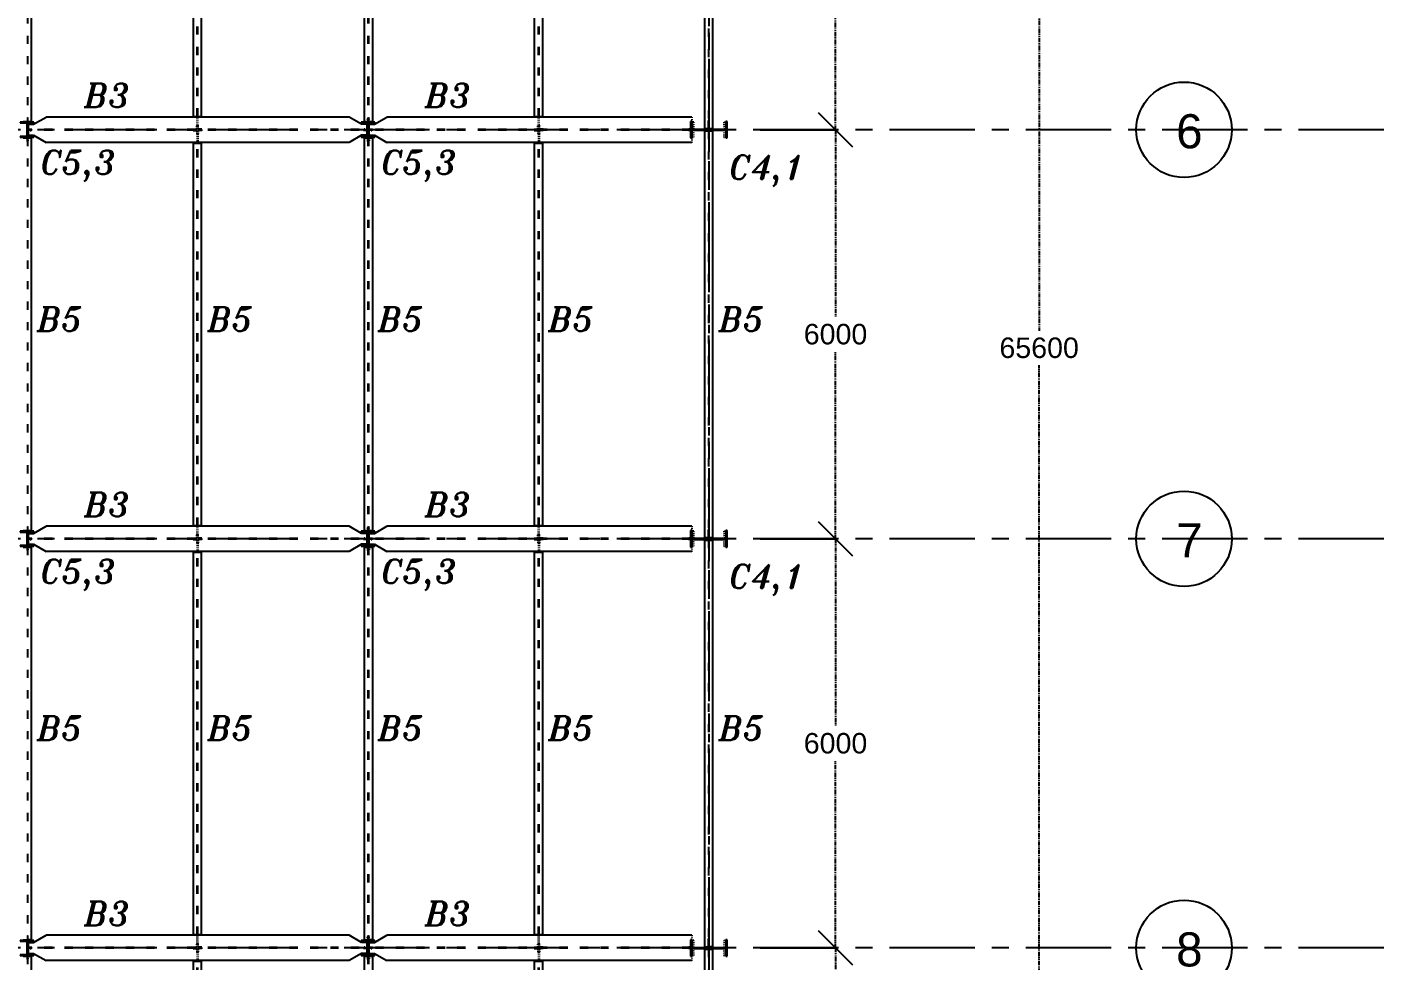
# Model space of a CAD drawing. Header units: inches. Extents: x -15 to 1885144, y -42615 to 866270.
# Drawn here: x 1715034 to 1734937, y 815107 to 828802 of the extents above; entities that cross this region are included whole.
import ezdxf

# ---------------------------------------------------------------- set-up
doc = ezdxf.new("R2010")
doc.units = ezdxf.units.IN
doc.header["$LTSCALE"] = 100
doc.header["$MEASUREMENT"] = 0
for name, pattern in [('CENTER', [2, 1.25, -0.25, 0.25, -0.25]), ('dash line', [30, 12, -18]), ('PHANTOM2', [1.25, 0.625, -0.125, 0.125, -0.125, 0.125, -0.125])]:
    doc.linetypes.add(name, pattern=pattern)
for name, color, linetype in [('axis', 8, 'PHANTOM2'), ('columns', 2, 'Continuous'), ('dimensions', 10, 'PHANTOM2'), ('layout', 7, 'Continuous'), ('text', 3, 'Continuous')]:
    doc.layers.add(name, color=color, linetype=linetype)
doc.styles.get("Standard").update_dxf_attribs({"font": 'arial.ttf'})
doc.styles.add('TEXT-3', font='ITALICT.shx', dxfattribs={"height": 350})
doc.dimstyles.new('Dim_1', dxfattribs={"dimtxt": 300, "dimasz": 500, "dimexe": 0.0625, "dimexo": 0.0625, "dimgap": 100, "dimtad": 0, "dimtih": 1, "dimtoh": 1, "dimdec": 0, "dimzin": 0, "dimdsep": 46, "dimtxsty": 'Standard', "dimblk": 'OBLIQUE', "dimcen": 0.09, "dimclrd": 256, "dimclre": 256, "dimclrt": 256, "dimadec": 0, "dimazin": 0, "dimtm": 1e-09, "dimtfac": 1, "dimtdec": 0, "dimtofl": 0, "dimtmove": 0, "dimatfit": 3, "dimfxl": 1, "dimtfillclr": 256, "dimtolj": 1, "dimtzin": 0, "dimlwe": -1, "dimarcsym": 0})

# ---------------------------------------------------------------- blocks, each defined once
blk = doc.blocks.new('_Oblique')
at = {"color": 0, "linetype": 'ByBlock', "lineweight": -2}
blk.add_line((-0.5, -0.5), (0.5, 0.5), dxfattribs=at)
blk = doc.blocks.new('*D960')
at = {"layer": 'Defpoints', "color": 0, "transparency": 16777216}
for p in [(1725789, 815297), (1726893, 815297), (1725789, 809297)]:
    blk.add_point(p, dxfattribs=at)
at = {"layer": 'dimensions', "linetype": 'dash line', "transparency": 16777216}
for p, q in [((1725789, 815297), (1726893, 815297)), ((1725789, 809297), (1726893, 809297))]:
    blk.add_line(p, q, dxfattribs=at)
at = {"layer": 'dimensions', "lineweight": -2, "transparency": 16777216}
for p, q in [((1726893, 815297), (1726893, 812550)), ((1726893, 809297), (1726893, 812044))]:
    blk.add_line(p, q, dxfattribs=at)
at = {"layer": 'dimensions', "lineweight": -2, "transparency": 16777216, "xscale": 500, "yscale": 500, "zscale": 500}
for p, rotation in [((1726893, 815297), 90), ((1726893, 809297), 270)]:
    blk.add_blockref('_Oblique', p, dxfattribs=dict(at, rotation=rotation))
at = {"layer": 'dimensions', "transparency": 16777216, "insert": (1726893, 812297), "char_height": 300, "attachment_point": 5}
blk.add_mtext('\\A1;6000', dxfattribs=at)
blk = doc.blocks.new('*D961')
at = {"layer": 'Defpoints', "color": 0, "transparency": 16777216}
for p in [(1725789, 821297), (1726893, 821297), (1725789, 815297)]:
    blk.add_point(p, dxfattribs=at)
at = {"layer": 'dimensions', "linetype": 'dash line', "transparency": 16777216}
for p, q in [((1725789, 821297), (1726893, 821297)), ((1725789, 815297), (1726893, 815297))]:
    blk.add_line(p, q, dxfattribs=at)
at = {"layer": 'dimensions', "lineweight": -2, "transparency": 16777216}
for p, q in [((1726893, 821297), (1726893, 818550)), ((1726893, 815297), (1726893, 818044))]:
    blk.add_line(p, q, dxfattribs=at)
at = {"layer": 'dimensions', "lineweight": -2, "transparency": 16777216, "xscale": 500, "yscale": 500, "zscale": 500}
for p, rotation in [((1726893, 821297), 90), ((1726893, 815297), 270)]:
    blk.add_blockref('_Oblique', p, dxfattribs=dict(at, rotation=rotation))
at = {"layer": 'dimensions', "transparency": 16777216, "insert": (1726893, 818297), "char_height": 300, "attachment_point": 5}
blk.add_mtext('\\A1;6000', dxfattribs=at)
blk = doc.blocks.new('*D962')
at = {"layer": 'Defpoints', "color": 0, "transparency": 16777216}
for p in [(1725789, 827297), (1726893, 827297), (1725789, 821297)]:
    blk.add_point(p, dxfattribs=at)
at = {"layer": 'dimensions', "linetype": 'dash line', "transparency": 16777216}
for p, q in [((1725789, 827297), (1726893, 827297)), ((1725789, 821297), (1726893, 821297))]:
    blk.add_line(p, q, dxfattribs=at)
at = {"layer": 'dimensions', "lineweight": -2, "transparency": 16777216}
for p, q in [((1726893, 827297), (1726893, 824550)), ((1726893, 821297), (1726893, 824044))]:
    blk.add_line(p, q, dxfattribs=at)
at = {"layer": 'dimensions', "lineweight": -2, "transparency": 16777216, "xscale": 500, "yscale": 500, "zscale": 500}
for p, rotation in [((1726893, 827297), 90), ((1726893, 821297), 270)]:
    blk.add_blockref('_Oblique', p, dxfattribs=dict(at, rotation=rotation))
at = {"layer": 'dimensions', "transparency": 16777216, "insert": (1726893, 824297), "char_height": 300, "attachment_point": 5}
blk.add_mtext('\\A1;6000', dxfattribs=at)
blk = doc.blocks.new('*D963')
at = {"layer": 'Defpoints', "color": 0, "transparency": 16777216}
for p in [(1725789, 833297), (1726893, 833297), (1725789, 827297)]:
    blk.add_point(p, dxfattribs=at)
at = {"layer": 'dimensions', "linetype": 'dash line', "transparency": 16777216}
for p, q in [((1725789, 833297), (1726893, 833297)), ((1725789, 827297), (1726893, 827297))]:
    blk.add_line(p, q, dxfattribs=at)
at = {"layer": 'dimensions', "lineweight": -2, "transparency": 16777216}
for p, q in [((1726893, 833297), (1726893, 830550)), ((1726893, 827297), (1726893, 830044))]:
    blk.add_line(p, q, dxfattribs=at)
at = {"layer": 'dimensions', "lineweight": -2, "transparency": 16777216, "xscale": 500, "yscale": 500, "zscale": 500}
for p, rotation in [((1726893, 833297), 90), ((1726893, 827297), 270)]:
    blk.add_blockref('_Oblique', p, dxfattribs=dict(at, rotation=rotation))
at = {"layer": 'dimensions', "transparency": 16777216, "insert": (1726893, 830297), "char_height": 300, "attachment_point": 5}
blk.add_mtext('\\A1;6000', dxfattribs=at)
blk = doc.blocks.new('*D968')
at = {"layer": 'Defpoints', "color": 0, "transparency": 16777216}
for p in [(1726285, 856897), (1726285, 791297), (1729880, 791297)]:
    blk.add_point(p, dxfattribs=at)
at = {"layer": 'dimensions', "linetype": 'dash line', "transparency": 16777216}
for p, q in [((1726285, 856897), (1729880, 856897)), ((1726285, 791297), (1729880, 791297))]:
    blk.add_line(p, q, dxfattribs=at)
at = {"layer": 'dimensions', "lineweight": -2, "transparency": 16777216}
for p, q in [((1729880, 856897), (1729880, 824350)), ((1729880, 791297), (1729880, 823844))]:
    blk.add_line(p, q, dxfattribs=at)
at = {"layer": 'dimensions', "lineweight": -2, "transparency": 16777216, "xscale": 500, "yscale": 500, "zscale": 500}
for p, rotation in [((1729880, 856897), 90), ((1729880, 791297), 270)]:
    blk.add_blockref('_Oblique', p, dxfattribs=dict(at, rotation=rotation))
at = {"layer": 'dimensions', "transparency": 16777216, "insert": (1729880, 824097), "char_height": 300, "attachment_point": 5}
blk.add_mtext('\\A1;65600', dxfattribs=at)
blk = doc.blocks.new('*U974')
at = {"layer": 'columns', "ltscale": 0.01}
for p, q in [((-7400, 110), (-7600, 110)), ((-7600, 110), (-7600, 100)), ((-7600, 100), (-7400, 100)), ((-7505, 100), (-7505, -100)), ((-7505, 5), (-7495, 5)), ((-7495, 100), (-7495, -100)), ((-7400, 100), (-7400, 110)), ((-2400, 110), (-2600, 110)), ((-2600, 110), (-2600, 100)), ((-2600, 100), (-2400, 100)), ((-2505, 100), (-2505, -100)), ((-2505, 5), (-2495, 5)), ((-2495, 100), (-2495, -100)), ((-2400, 100), (-2400, 110)), ((2600, 110), (2400, 110)), ((2400, 110), (2400, 100)), ((2400, 100), (2600, 100)), ((2495, 100), (2495, -100)), ((2495, 5), (2505, 5)), ((2505, 100), (2505, -100)), ((2600, 100), (2600, 110)), ((7600, 110), (7400, 110)), ((7400, 110), (7400, 100)), ((7400, 100), (7600, 100)), ((7495, 100), (7495, -100)), ((7495, 5), (7505, 5)), ((7505, 100), (7505, -100)), ((7600, 100), (7600, 110)), ((-7400, -100), (-7600, -100)), ((-7600, -100), (-7600, -110)), ((-7600, -110), (-7400, -110)), ((-7400, -110), (-7400, -100)), ((-2400, -100), (-2600, -100)), ((-2600, -100), (-2600, -110)), ((-2600, -110), (-2400, -110)), ((-2400, -110), (-2400, -100)), ((2600, -100), (2400, -100)), ((2400, -100), (2400, -110)), ((2400, -110), (2600, -110)), ((2600, -110), (2600, -100)), ((7600, -100), (7400, -100)), ((7400, -100), (7400, -110)), ((7400, -110), (7600, -110)), ((7600, -110), (7600, -100))]:
    blk.add_line(p, q, dxfattribs=at)
blk = doc.blocks.new('*U975')
at = {"layer": 'columns', "color": 0, "linetype": 'ByBlock', "lineweight": -2, "transparency": 16777216}
for p in [(0, -24000), (0, -30000), (0, -36000)]:
    blk.add_blockref('*U974', p, dxfattribs=at)
blk = doc.blocks.new('*U976')
at = {"layer": 'layout', "linetype": 'dash line', "ltscale": 0.01}
for p, q in [((4995, 2995), (4935, 2995)), ((4935, 2989), (4935, 2995)), ((4954, 2995), (4954, 2989)), ((4970, 2995), (4970, 2989)), ((4989, 2989), (4989, 2985)), ((4995, 2935), (4995, 2995)), ((5005, 2935), (5005, 2995)), ((5005, 2995), (5065, 2995)), ((5011, 2989), (5011, 2985)), ((5030, 2995), (5030, 2989)), ((5046, 2995), (5046, 2989)), ((5065, 2995), (5065, 2989)), ((10000, 2995), (9940, 2995)), ((9940, 2989), (9940, 2995)), ((9959, 2995), (9959, 2989)), ((9975, 2995), (9975, 2989)), ((9994, 2989), (9994, 2985)), ((10000, 2935), (10000, 2995)), ((10010, 2935), (10010, 2995)), ((10010, 2995), (10070, 2995)), ((10016, 2989), (10016, 2985)), ((10035, 2995), (10035, 2989)), ((10051, 2995), (10051, 2989)), ((10070, 2995), (10070, 2989)), ((2511, 2830), (2505, 2830)), ((2511, 2880), (2511, 2830)), ((4989, 2985), (4989, 2935)), ((4989, 2935), (4995, 2935)), ((4995, 2935), (4995, 2815)), ((5011, 2935), (5005, 2935)), ((5005, 2935), (5005, 2815)), ((5011, 2985), (5011, 2935)), ((7494, 2880), (7494, 2830)), ((7494, 2830), (7500, 2830)), ((7516, 2830), (7510, 2830)), ((7516, 2880), (7516, 2830)), ((9994, 2985), (9994, 2935)), ((9994, 2935), (10000, 2935)), ((10000, 2935), (10000, 2815)), ((10016, 2935), (10010, 2935)), ((10010, 2935), (10010, 2815)), ((10016, 2985), (10016, 2935)), ((2511, -2830), (2505, -2830)), ((2511, -2880), (2511, -2830)), ((4989, -2985), (4989, -2935)), ((4989, -2935), (4995, -2935)), ((4989, -2989), (4989, -2985)), ((4995, -2935), (4995, -2815)), ((4995, -2935), (4995, -2995)), ((5005, -2935), (5005, -2815)), ((5005, -2935), (5005, -2995)), ((5011, -2935), (5005, -2935)), ((5011, -2985), (5011, -2935)), ((5011, -2989), (5011, -2985)), ((7494, -2880), (7494, -2830)), ((7494, -2830), (7500, -2830)), ((7516, -2830), (7510, -2830)), ((7516, -2880), (7516, -2830)), ((9994, -2985), (9994, -2935)), ((9994, -2935), (10000, -2935)), ((9994, -2989), (9994, -2985)), ((10000, -2935), (10000, -2815)), ((10000, -2935), (10000, -2995)), ((10010, -2935), (10010, -2815)), ((10010, -2935), (10010, -2995)), ((10016, -2935), (10010, -2935)), ((10016, -2985), (10016, -2935)), ((10016, -2989), (10016, -2985)), ((4935, -2989), (4935, -2995)), ((4995, -2995), (4935, -2995)), ((4954, -2995), (4954, -2989)), ((4970, -2995), (4970, -2989)), ((5005, -2995), (5065, -2995)), ((5030, -2995), (5030, -2989)), ((5046, -2995), (5046, -2989)), ((5065, -2995), (5065, -2989)), ((9940, -2989), (9940, -2995)), ((10000, -2995), (9940, -2995)), ((9959, -2995), (9959, -2989)), ((9975, -2995), (9975, -2989)), ((10010, -2995), (10070, -2995)), ((10035, -2995), (10035, -2989)), ((10051, -2995), (10051, -2989)), ((10070, -2995), (10070, -2989))]:
    blk.add_line(p, q, dxfattribs=at)
at = {"layer": 'layout', "ltscale": 0.01}
for p, q in [((4935, 2989), (4989, 2989)), ((5065, 2989), (5011, 2989)), ((9940, 2989), (9994, 2989)), ((10070, 2989), (10016, 2989)), ((12435, 2987), (12435, 2993)), ((12495, 2993), (12495, 2983)), ((12505, 2993), (12505, 2983)), ((2440, 2880), (2560, 2880)), ((2560, 2880), (2560, -2880)), ((4940, 2805), (5060, 2805)), ((4940, -2805), (4940, 2805)), ((5060, -2805), (5060, 2805)), ((7440, 2884), (7440, 2890)), ((7445, 2880), (7565, 2880)), ((7445, 2880), (7445, -2880)), ((7500, 2890), (7500, 2880)), ((7565, 2880), (7565, -2880)), ((9945, 2805), (10065, 2805)), ((9945, -2805), (9945, 2805)), ((10065, -2805), (10065, 2805)), ((12440, 2983), (12560, 2983)), ((12440, -2982), (12440, 2983)), ((12560, -2982), (12560, 2983)), ((2440, -2880), (2560, -2880)), ((4940, -2805), (5060, -2805)), ((7440, -2884), (7440, -2890)), ((7445, -2880), (7565, -2880)), ((7500, -2890), (7500, -2880)), ((9945, -2805), (10065, -2805)), ((12440, -2982), (12560, -2982)), ((12495, -2992), (12495, -2982)), ((12505, -2992), (12505, -2982)), ((4935, -2989), (4989, -2989)), ((5065, -2989), (5011, -2989)), ((9940, -2989), (9994, -2989)), ((10070, -2989), (10016, -2989)), ((12435, -2986), (12435, -2992))]:
    blk.add_line(p, q, dxfattribs=at)
at = {"layer": 'layout'}
for p, q in [((12495, 2993), (12435, 2993)), ((12435, 2987), (12489, 2987)), ((12489, 2987), (12489, 2983)), ((12505, 2993), (12565, 2993)), ((12565, 2987), (12511, 2987)), ((12511, 2987), (12511, 2983)), ((12565, 2993), (12565, 2987)), ((2505, 2830), (2505, 2890)), ((2505, 2890), (2565, 2890)), ((2565, 2884), (2511, 2884)), ((2511, 2884), (2511, 2880)), ((2565, 2890), (2565, 2884)), ((7500, 2890), (7440, 2890)), ((7440, 2884), (7494, 2884)), ((7494, 2884), (7494, 2880)), ((7500, 2830), (7500, 2880)), ((7510, 2830), (7510, 2890)), ((7510, 2890), (7570, 2890)), ((7570, 2884), (7516, 2884)), ((7516, 2884), (7516, 2880)), ((7570, 2890), (7570, 2884)), ((2505, -2830), (2505, -2890)), ((2505, -2890), (2565, -2890)), ((2511, -2884), (2511, -2880)), ((2565, -2884), (2511, -2884)), ((2565, -2890), (2565, -2884)), ((7440, -2884), (7494, -2884)), ((7500, -2890), (7440, -2890)), ((7494, -2884), (7494, -2880)), ((7500, -2830), (7500, -2880)), ((7510, -2830), (7510, -2890)), ((7510, -2890), (7570, -2890)), ((7516, -2884), (7516, -2880)), ((7570, -2884), (7516, -2884)), ((7570, -2890), (7570, -2884)), ((12489, -2986), (12489, -2982)), ((12511, -2986), (12511, -2982)), ((12435, -2986), (12489, -2986)), ((12495, -2992), (12435, -2992)), ((12505, -2992), (12565, -2992)), ((12565, -2986), (12511, -2986)), ((12565, -2992), (12565, -2986))]:
    blk.add_line(p, q, dxfattribs=at)
at = {"layer": 'layout', "linetype": 'dash line'}
for p, q in [((12454, 2993), (12454, 2987)), ((12470, 2993), (12470, 2987)), ((12530, 2993), (12530, 2987)), ((12546, 2993), (12546, 2987)), ((2530, 2890), (2530, 2884)), ((2546, 2890), (2546, 2884)), ((7459, 2890), (7459, 2884)), ((7475, 2890), (7475, 2884)), ((7535, 2890), (7535, 2884)), ((7551, 2890), (7551, 2884)), ((2530, -2890), (2530, -2884)), ((2546, -2890), (2546, -2884)), ((7459, -2890), (7459, -2884)), ((7475, -2890), (7475, -2884)), ((7535, -2890), (7535, -2884)), ((7551, -2890), (7551, -2884)), ((12454, -2992), (12454, -2986)), ((12470, -2992), (12470, -2986)), ((12530, -2992), (12530, -2986)), ((12546, -2992), (12546, -2986))]:
    blk.add_line(p, q, dxfattribs=at)
at = {"layer": 'layout', "linetype": 'dash line', "ltscale": 0.1}
for p, q in [((2505, 2880), (2505, -2830)), ((4995, -2805), (4995, 2805)), ((5005, -2805), (5005, 2805)), ((7500, 2880), (7500, -2830)), ((7510, 2880), (7510, -2830)), ((10000, -2805), (10000, 2805)), ((10010, -2805), (10010, 2805)), ((12495, 2983), (12495, -2982)), ((12505, -2982), (12505, 2983))]:
    blk.add_line(p, q, dxfattribs=at)
blk = doc.blocks.new('*U977')
at = {"layer": 'layout', "color": 0, "linetype": 'ByBlock', "lineweight": -2, "transparency": 16777216}
for p in [(0, -18000), (0, -24000), (0, -30000), (0, -36000)]:
    blk.add_blockref('*U976', p, dxfattribs=at)
blk = doc.blocks.new('*U982')
at = {"layer": 'columns', "ltscale": 0.01}
for p, q in [((12160, 120), (12160, -120)), ((12180, 120), (12160, 120)), ((12180, -120), (12180, 120)), ((12180, 7.5), (12680, 7.5)), ((12210, 7.5), (12650, 7.5)), ((12430, -7.5), (12430, 7.5)), ((12430, -7.5), (12430, 7.5)), ((12680, 120), (12680, -120)), ((12700, 120), (12680, 120)), ((12700, -120), (12700, 120)), ((12160, -120), (12180, -120)), ((12180, -7.5), (12680, -7.5)), ((12210, -7.5), (12650, -7.5)), ((12680, -120), (12700, -120))]:
    blk.add_line(p, q, dxfattribs=at)
at = {"layer": 'columns', "linetype": 'dash line', "ltscale": 0.01}
for p, q in [((12190, 110), (12190, -110)), ((12210, 110), (12190, 110)), ((12210, -110), (12210, 110)), ((12650, 110), (12650, -110)), ((12670, 110), (12650, 110)), ((12670, -110), (12670, 110)), ((12190, -110), (12210, -110)), ((12650, -110), (12670, -110))]:
    blk.add_line(p, q, dxfattribs=at)
blk = doc.blocks.new('*U983')
at = {"layer": 'columns', "color": 0, "linetype": 'ByBlock', "lineweight": -2, "transparency": 16777216}
for p in [(0, -24000), (0, -30000), (0, -36000)]:
    blk.add_blockref('*U982', p, dxfattribs=at)
blk = doc.blocks.new('*U1009')
at = {"layer": 'text', "linetype": 'Continuous', "style": 'TEXT-3'}
blk.add_text('B3', height=350, dxfattribs=at).set_placement((-350, -175))
blk = doc.blocks.new('*U1010')
at = {"layer": 'text', "color": 0, "linetype": 'ByBlock', "lineweight": -2, "transparency": 16777216}
for p in [(15000, 36000), (20000, 36000), (15000, 30000), (20000, 30000), (15000, 24000), (20000, 24000)]:
    blk.add_blockref('*U1009', p, dxfattribs=at)
blk = doc.blocks.new('*U1011')
at = {"layer": 'text', "linetype": 'Continuous', "style": 'TEXT-3'}
blk.add_text('B5', height=350, dxfattribs=at).set_placement((-358, -175))
blk = doc.blocks.new('*U1012')
at = {"layer": 'text', "color": 0, "linetype": 'ByBlock', "lineweight": -2, "transparency": 16777216}
for p in [(15000, 30000), (17500, 30000), (20000, 30000), (22500, 30000), (25000, 30000), (15000, 24000), (17500, 24000), (20000, 24000), (22500, 24000), (25000, 24000)]:
    blk.add_blockref('*U1011', p, dxfattribs=at)
blk = doc.blocks.new('*U1023')
at = {"layer": 'text', "linetype": 'Continuous', "style": 'TEXT-3'}
blk.add_text('C5,3', height=350, dxfattribs=at).set_placement((-617, -142))
blk = doc.blocks.new('*U1024')
at = {"layer": 'text', "color": 0, "linetype": 'ByBlock', "lineweight": -2, "transparency": 16777216}
for p in [(10000, 36000), (15000, 36000), (10000, 30000), (15000, 30000)]:
    blk.add_blockref('*U1023', p, dxfattribs=at)
blk = doc.blocks.new('*U1032')
at = {"layer": 'text', "linetype": 'Continuous', "style": 'TEXT-3'}
blk.add_text('C4,1', height=350, dxfattribs=at).set_placement((-592, -142))
blk = doc.blocks.new('*U1033')
at = {"layer": 'text', "color": 0, "linetype": 'ByBlock', "lineweight": -2, "transparency": 16777216}
for p in [(0, 36000), (0, 30000)]:
    blk.add_blockref('*U1032', p, dxfattribs=at)

msp = doc.modelspace()

# ---------------------------------------------------------------- linework, layer by layer
at = {"layer": 'axis', "linetype": 'CENTER', "ltscale": 10}
for p, q in [((1725034.35, 862218.094), (1725034.378, 790996.968)), ((1734936.993, 827296.968), (1628025.176, 827296.968)), ((1734936.993, 827296.968), (1628025.176, 827296.968)), ((1734936.993, 827296.968), (1628025.176, 827296.968)), ((1734936.993, 827296.968), (1628025.176, 827296.968)), ((1734936.993, 821296.968), (1628025.176, 821296.968)), ((1734936.993, 821296.968), (1628025.176, 821296.968)), ((1734936.993, 821296.968), (1628025.176, 821296.968)), ((1734936.993, 821296.968), (1628025.176, 821296.968)), ((1734936.993, 815296.968), (1628025.176, 815296.968)), ((1734936.993, 815296.968), (1628025.176, 815296.968)), ((1734936.993, 815296.968), (1628025.176, 815296.968)), ((1734936.993, 815296.968), (1628025.176, 815296.968))]:
    msp.add_line(p, q, dxfattribs=at)
at = {"layer": 'layout', "linetype": 'dash line', "ltscale": 0.1}
for p, q in [((1725029.378, 827314.468), (1725029.378, 827611.499)), ((1725039.378, 827314.468), (1725039.378, 827611.499)), ((1719904.378, 827291.968), (1715039.378, 827291.968)), ((1719904.378, 827301.968), (1715049.378, 827301.968)), ((1724764.378, 827291.968), (1720039.378, 827291.968)), ((1724764.378, 827301.968), (1720049.378, 827301.968)), ((1725029.378, 821314.468), (1725029.378, 821611.499)), ((1725039.378, 821314.468), (1725039.378, 821611.499)), ((1719904.378, 821291.968), (1715039.378, 821291.968)), ((1719904.378, 821301.968), (1715049.378, 821301.968)), ((1724764.378, 821291.968), (1720039.378, 821291.968)), ((1724764.378, 821301.968), (1720049.378, 821301.968)), ((1725029.378, 815314.468), (1725029.378, 815611.499)), ((1725039.378, 815314.468), (1725039.378, 815611.499)), ((1719904.378, 815291.968), (1715039.378, 815291.968)), ((1719904.378, 815301.968), (1715049.378, 815301.968)), ((1724764.378, 815291.968), (1720039.378, 815291.968)), ((1724764.378, 815301.968), (1720049.378, 815301.968))]:
    msp.add_line(p, q, dxfattribs=at)
at = {"layer": 'layout'}
for p, q in [((1715039.378, 827301.968), (1715039.378, 827361.968)), ((1715039.378, 827301.968), (1715039.378, 827361.968)), ((1715039.378, 827361.968), (1715045.378, 827361.968)), ((1715045.378, 827361.968), (1715045.378, 827307.968)), ((1720029.378, 827361.968), (1720023.378, 827361.968)), ((1720023.378, 827361.968), (1720023.378, 827307.968)), ((1720029.378, 827301.968), (1720029.378, 827361.968)), ((1720029.378, 827301.968), (1720029.378, 827361.968)), ((1720039.378, 827301.968), (1720039.378, 827361.968)), ((1720039.378, 827301.968), (1720039.378, 827361.968)), ((1720039.378, 827361.968), (1720045.378, 827361.968)), ((1720045.378, 827361.968), (1720045.378, 827307.968)), ((1715099.378, 827301.968), (1715039.378, 827301.968)), ((1715039.378, 827291.968), (1715039.378, 827231.968)), ((1715039.378, 827291.968), (1715039.378, 827231.968)), ((1715039.378, 827231.968), (1715045.378, 827231.968)), ((1715045.378, 827307.968), (1715049.378, 827307.968)), ((1715045.378, 827231.968), (1715045.378, 827285.968)), ((1715045.378, 827285.968), (1715049.378, 827285.968)), ((1715099.378, 827291.968), (1715049.378, 827291.968)), ((1719969.378, 827301.968), (1720029.378, 827301.968)), ((1719969.378, 827291.968), (1720019.378, 827291.968)), ((1720023.378, 827307.968), (1720019.378, 827307.968)), ((1720023.378, 827285.968), (1720019.378, 827285.968)), ((1720023.378, 827231.968), (1720023.378, 827285.968)), ((1720029.378, 827231.968), (1720023.378, 827231.968)), ((1720029.378, 827291.968), (1720029.378, 827231.968)), ((1720029.378, 827291.968), (1720029.378, 827231.968)), ((1720099.378, 827301.968), (1720039.378, 827301.968)), ((1720039.378, 827291.968), (1720039.378, 827231.968)), ((1720039.378, 827291.968), (1720039.378, 827231.968)), ((1720039.378, 827231.968), (1720045.378, 827231.968)), ((1720045.378, 827307.968), (1720049.378, 827307.968)), ((1720045.378, 827231.968), (1720045.378, 827285.968)), ((1720045.378, 827285.968), (1720049.378, 827285.968)), ((1720099.378, 827291.968), (1720049.378, 827291.968)), ((1724734.378, 827301.968), (1724794.378, 827301.968)), ((1724734.378, 827291.968), (1724784.378, 827291.968)), ((1724969.378, 827310.468), (1725023.378, 827310.468)), ((1725029.378, 827304.468), (1724969.378, 827304.468)), ((1725029.378, 827289.468), (1724969.378, 827289.468)), ((1724969.378, 827283.468), (1725023.378, 827283.468)), ((1725023.378, 827310.468), (1725023.378, 827314.468)), ((1725023.378, 827283.468), (1725023.378, 827279.468)), ((1725039.378, 827304.468), (1725099.378, 827304.468)), ((1725039.378, 827289.468), (1725099.378, 827289.468)), ((1725045.378, 827310.468), (1725045.378, 827314.468)), ((1725099.378, 827310.468), (1725045.378, 827310.468)), ((1725099.378, 827283.468), (1725045.378, 827283.468)), ((1725045.378, 827283.468), (1725045.378, 827279.468)), ((1725099.378, 827304.468), (1725099.378, 827310.468)), ((1725099.378, 827289.468), (1725099.378, 827283.468)), ((1715039.378, 821301.968), (1715039.378, 821361.968)), ((1715039.378, 821301.968), (1715039.378, 821361.968)), ((1715039.378, 821361.968), (1715045.378, 821361.968)), ((1715099.378, 821301.968), (1715039.378, 821301.968)), ((1715039.378, 821291.968), (1715039.378, 821231.968)), ((1715039.378, 821291.968), (1715039.378, 821231.968)), ((1715039.378, 821231.968), (1715045.378, 821231.968)), ((1715045.378, 821361.968), (1715045.378, 821307.968)), ((1715045.378, 821307.968), (1715049.378, 821307.968)), ((1715045.378, 821231.968), (1715045.378, 821285.968)), ((1715045.378, 821285.968), (1715049.378, 821285.968)), ((1715099.378, 821291.968), (1715049.378, 821291.968)), ((1719969.378, 821301.968), (1720029.378, 821301.968)), ((1719969.378, 821291.968), (1720019.378, 821291.968)), ((1720023.378, 821307.968), (1720019.378, 821307.968)), ((1720023.378, 821285.968), (1720019.378, 821285.968)), ((1720029.378, 821361.968), (1720023.378, 821361.968)), ((1720023.378, 821361.968), (1720023.378, 821307.968)), ((1720023.378, 821231.968), (1720023.378, 821285.968)), ((1720029.378, 821231.968), (1720023.378, 821231.968)), ((1720029.378, 821301.968), (1720029.378, 821361.968)), ((1720029.378, 821301.968), (1720029.378, 821361.968)), ((1720029.378, 821291.968), (1720029.378, 821231.968)), ((1720029.378, 821291.968), (1720029.378, 821231.968)), ((1720039.378, 821301.968), (1720039.378, 821361.968)), ((1720039.378, 821301.968), (1720039.378, 821361.968)), ((1720039.378, 821361.968), (1720045.378, 821361.968)), ((1720099.378, 821301.968), (1720039.378, 821301.968)), ((1720039.378, 821291.968), (1720039.378, 821231.968)), ((1720039.378, 821291.968), (1720039.378, 821231.968)), ((1720039.378, 821231.968), (1720045.378, 821231.968)), ((1720045.378, 821361.968), (1720045.378, 821307.968)), ((1720045.378, 821307.968), (1720049.378, 821307.968)), ((1720045.378, 821231.968), (1720045.378, 821285.968)), ((1720045.378, 821285.968), (1720049.378, 821285.968)), ((1720099.378, 821291.968), (1720049.378, 821291.968)), ((1724734.378, 821301.968), (1724794.378, 821301.968)), ((1724734.378, 821291.968), (1724784.378, 821291.968)), ((1724969.378, 821310.468), (1725023.378, 821310.468)), ((1725029.378, 821304.468), (1724969.378, 821304.468)), ((1725029.378, 821289.468), (1724969.378, 821289.468)), ((1724969.378, 821283.468), (1725023.378, 821283.468)), ((1725023.378, 821310.468), (1725023.378, 821314.468)), ((1725023.378, 821283.468), (1725023.378, 821279.468)), ((1725039.378, 821304.468), (1725099.378, 821304.468)), ((1725039.378, 821289.468), (1725099.378, 821289.468)), ((1725045.378, 821310.468), (1725045.378, 821314.468)), ((1725099.378, 821310.468), (1725045.378, 821310.468)), ((1725099.378, 821283.468), (1725045.378, 821283.468)), ((1725045.378, 821283.468), (1725045.378, 821279.468)), ((1725099.378, 821304.468), (1725099.378, 821310.468)), ((1725099.378, 821289.468), (1725099.378, 821283.468)), ((1715039.378, 815301.968), (1715039.378, 815361.968)), ((1715039.378, 815301.968), (1715039.378, 815361.968)), ((1715039.378, 815361.968), (1715045.378, 815361.968)), ((1715099.378, 815301.968), (1715039.378, 815301.968)), ((1715039.378, 815291.968), (1715039.378, 815231.968)), ((1715039.378, 815291.968), (1715039.378, 815231.968)), ((1715039.378, 815231.968), (1715045.378, 815231.968)), ((1715045.378, 815361.968), (1715045.378, 815307.968)), ((1715045.378, 815307.968), (1715049.378, 815307.968)), ((1715045.378, 815231.968), (1715045.378, 815285.968)), ((1715045.378, 815285.968), (1715049.378, 815285.968)), ((1715099.378, 815291.968), (1715049.378, 815291.968)), ((1719969.378, 815301.968), (1720029.378, 815301.968)), ((1719969.378, 815291.968), (1720019.378, 815291.968)), ((1720023.378, 815307.968), (1720019.378, 815307.968)), ((1720023.378, 815285.968), (1720019.378, 815285.968)), ((1720029.378, 815361.968), (1720023.378, 815361.968)), ((1720023.378, 815361.968), (1720023.378, 815307.968)), ((1720023.378, 815231.968), (1720023.378, 815285.968)), ((1720029.378, 815231.968), (1720023.378, 815231.968)), ((1720029.378, 815301.968), (1720029.378, 815361.968)), ((1720029.378, 815301.968), (1720029.378, 815361.968)), ((1720029.378, 815291.968), (1720029.378, 815231.968)), ((1720029.378, 815291.968), (1720029.378, 815231.968)), ((1720039.378, 815301.968), (1720039.378, 815361.968)), ((1720039.378, 815301.968), (1720039.378, 815361.968)), ((1720039.378, 815361.968), (1720045.378, 815361.968)), ((1720099.378, 815301.968), (1720039.378, 815301.968)), ((1720039.378, 815291.968), (1720039.378, 815231.968)), ((1720039.378, 815291.968), (1720039.378, 815231.968)), ((1720039.378, 815231.968), (1720045.378, 815231.968)), ((1720045.378, 815361.968), (1720045.378, 815307.968)), ((1720045.378, 815307.968), (1720049.378, 815307.968)), ((1720045.378, 815231.968), (1720045.378, 815285.968)), ((1720045.378, 815285.968), (1720049.378, 815285.968)), ((1720099.378, 815291.968), (1720049.378, 815291.968)), ((1724734.378, 815301.968), (1724794.378, 815301.968)), ((1724734.378, 815291.968), (1724784.378, 815291.968)), ((1724969.378, 815310.468), (1725023.378, 815310.468)), ((1725029.378, 815304.468), (1724969.378, 815304.468)), ((1725029.378, 815289.468), (1724969.378, 815289.468)), ((1724969.378, 815283.468), (1725023.378, 815283.468)), ((1725023.378, 815310.468), (1725023.378, 815314.468)), ((1725023.378, 815283.468), (1725023.378, 815279.468)), ((1725039.378, 815304.468), (1725099.378, 815304.468)), ((1725039.378, 815289.468), (1725099.378, 815289.468)), ((1725045.378, 815310.468), (1725045.378, 815314.468)), ((1725099.378, 815310.468), (1725045.378, 815310.468)), ((1725099.378, 815283.468), (1725045.378, 815283.468)), ((1725045.378, 815283.468), (1725045.378, 815279.468)), ((1725099.378, 815304.468), (1725099.378, 815310.468)), ((1725099.378, 815289.468), (1725099.378, 815283.468))]:
    msp.add_line(p, q, dxfattribs=at)
at = {"layer": 'layout', "ltscale": 0.01}
for p, q in [((1715049.378, 827376.968), (1715129.378, 827376.968)), ((1715049.378, 827376.968), (1715049.378, 827216.968)), ((1715129.378, 827376.968), (1715311.243, 827481.968)), ((1719757.513, 827481.968), (1715311.243, 827481.968)), ((1719939.378, 827376.968), (1719757.513, 827481.968)), ((1720019.378, 827376.968), (1719939.378, 827376.968)), ((1720019.378, 827376.968), (1720019.378, 827216.968)), ((1720049.378, 827376.968), (1720129.378, 827376.968)), ((1720049.378, 827376.968), (1720049.378, 827216.968)), ((1720129.378, 827376.968), (1720311.243, 827481.968)), ((1724784.378, 827481.968), (1720311.243, 827481.968)), ((1715049.378, 827216.968), (1715129.378, 827216.968)), ((1715129.378, 827216.968), (1715311.243, 827111.968)), ((1719939.378, 827216.968), (1719757.513, 827111.968)), ((1720019.378, 827216.968), (1719939.378, 827216.968)), ((1720029.378, 827291.968), (1720019.378, 827291.968)), ((1720049.378, 827216.968), (1720129.378, 827216.968)), ((1720129.378, 827216.968), (1720311.243, 827111.968)), ((1724788.378, 827326.968), (1724788.378, 827342.968)), ((1724788.378, 827250.968), (1724788.378, 827266.968)), ((1724969.378, 827310.468), (1724969.378, 827304.468)), ((1724969.378, 827283.468), (1724969.378, 827289.468)), ((1724974.378, 827314.468), (1725094.378, 827314.468)), ((1724974.378, 827279.468), (1725094.378, 827279.468)), ((1725029.378, 827304.468), (1725029.378, 827314.468)), ((1725029.378, 827289.468), (1725029.378, 827279.468)), ((1725039.378, 827304.468), (1725039.378, 827314.468)), ((1725039.378, 827289.468), (1725039.378, 827279.468)), ((1719757.513, 827111.968), (1715311.243, 827111.968)), ((1724784.378, 827111.968), (1720311.243, 827111.968)), ((1715129.378, 821376.968), (1715311.243, 821481.968)), ((1719757.513, 821481.968), (1715311.243, 821481.968)), ((1719939.378, 821376.968), (1719757.513, 821481.968)), ((1720129.378, 821376.968), (1720311.243, 821481.968)), ((1724784.378, 821481.968), (1720311.243, 821481.968)), ((1715049.378, 821376.968), (1715129.378, 821376.968)), ((1715049.378, 821376.968), (1715049.378, 821216.968)), ((1715049.378, 821216.968), (1715129.378, 821216.968)), ((1715129.378, 821216.968), (1715311.243, 821111.968)), ((1719939.378, 821216.968), (1719757.513, 821111.968)), ((1720019.378, 821376.968), (1719939.378, 821376.968)), ((1720019.378, 821216.968), (1719939.378, 821216.968)), ((1720019.378, 821376.968), (1720019.378, 821216.968)), ((1720029.378, 821291.968), (1720019.378, 821291.968)), ((1720049.378, 821376.968), (1720129.378, 821376.968)), ((1720049.378, 821376.968), (1720049.378, 821216.968)), ((1720049.378, 821216.968), (1720129.378, 821216.968)), ((1720129.378, 821216.968), (1720311.243, 821111.968)), ((1724788.378, 821326.968), (1724788.378, 821342.968)), ((1724788.378, 821250.968), (1724788.378, 821266.968)), ((1724969.378, 821310.468), (1724969.378, 821304.468)), ((1724969.378, 821283.468), (1724969.378, 821289.468)), ((1724974.378, 821314.468), (1725094.378, 821314.468)), ((1724974.378, 821279.468), (1725094.378, 821279.468)), ((1725029.378, 821304.468), (1725029.378, 821314.468)), ((1725029.378, 821289.468), (1725029.378, 821279.468)), ((1725039.378, 821304.468), (1725039.378, 821314.468)), ((1725039.378, 821289.468), (1725039.378, 821279.468)), ((1719757.513, 821111.968), (1715311.243, 821111.968)), ((1724784.378, 821111.968), (1720311.243, 821111.968)), ((1715129.378, 815376.968), (1715311.243, 815481.968)), ((1719757.513, 815481.968), (1715311.243, 815481.968)), ((1719939.378, 815376.968), (1719757.513, 815481.968)), ((1720129.378, 815376.968), (1720311.243, 815481.968)), ((1724784.378, 815481.968), (1720311.243, 815481.968)), ((1715049.378, 815376.968), (1715129.378, 815376.968)), ((1715049.378, 815376.968), (1715049.378, 815216.968)), ((1715049.378, 815216.968), (1715129.378, 815216.968)), ((1715129.378, 815216.968), (1715311.243, 815111.968)), ((1719939.378, 815216.968), (1719757.513, 815111.968)), ((1720019.378, 815376.968), (1719939.378, 815376.968)), ((1720019.378, 815216.968), (1719939.378, 815216.968)), ((1720019.378, 815376.968), (1720019.378, 815216.968)), ((1720029.378, 815291.968), (1720019.378, 815291.968)), ((1720049.378, 815376.968), (1720129.378, 815376.968)), ((1720049.378, 815376.968), (1720049.378, 815216.968)), ((1720049.378, 815216.968), (1720129.378, 815216.968)), ((1720129.378, 815216.968), (1720311.243, 815111.968)), ((1724788.378, 815326.968), (1724788.378, 815342.968)), ((1724788.378, 815250.968), (1724788.378, 815266.968)), ((1724969.378, 815310.468), (1724969.378, 815304.468)), ((1724969.378, 815283.468), (1724969.378, 815289.468)), ((1724974.378, 815314.468), (1725094.378, 815314.468)), ((1724974.378, 815279.468), (1725094.378, 815279.468)), ((1725029.378, 815304.468), (1725029.378, 815314.468)), ((1725029.378, 815289.468), (1725029.378, 815279.468)), ((1725039.378, 815304.468), (1725039.378, 815314.468)), ((1725039.378, 815289.468), (1725039.378, 815279.468)), ((1719757.513, 815111.968), (1715311.243, 815111.968)), ((1724784.378, 815111.968), (1720311.243, 815111.968))]:
    msp.add_line(p, q, dxfattribs=at)
at = {"layer": 'layout', "linetype": 'dash line', "ltscale": 0.01}
for p, q in [((1724784.378, 827481.968), (1724784.378, 827111.968)), ((1724794.378, 827361.968), (1724788.378, 827361.968)), ((1724788.378, 827361.968), (1724788.378, 827307.968)), ((1724794.378, 827301.968), (1724794.378, 827361.968)), ((1724794.378, 827301.968), (1724794.378, 827361.968)), ((1715049.378, 827307.968), (1715099.378, 827307.968)), ((1715049.378, 827285.968), (1715099.378, 827285.968)), ((1715099.378, 827307.968), (1715099.378, 827301.968)), ((1715099.378, 827285.968), (1715099.378, 827291.968)), ((1720019.378, 827307.968), (1719969.378, 827307.968)), ((1719969.378, 827307.968), (1719969.378, 827301.968)), ((1719969.378, 827285.968), (1719969.378, 827291.968)), ((1720019.378, 827285.968), (1719969.378, 827285.968)), ((1720049.378, 827307.968), (1720099.378, 827307.968)), ((1720049.378, 827285.968), (1720099.378, 827285.968)), ((1720099.378, 827307.968), (1720099.378, 827301.968)), ((1720099.378, 827285.968), (1720099.378, 827291.968)), ((1724784.378, 827307.968), (1724734.378, 827307.968)), ((1724734.378, 827307.968), (1724734.378, 827301.968)), ((1724734.378, 827285.968), (1724734.378, 827291.968)), ((1724784.378, 827285.968), (1724734.378, 827285.968)), ((1724794.378, 827291.968), (1724784.378, 827291.968)), ((1724788.378, 827285.968), (1724784.378, 827285.968)), ((1724794.378, 827342.968), (1724788.378, 827342.968)), ((1724794.378, 827326.968), (1724788.378, 827326.968)), ((1724788.378, 827231.968), (1724788.378, 827285.968)), ((1724794.378, 827266.968), (1724788.378, 827266.968)), ((1724794.378, 827250.968), (1724788.378, 827250.968)), ((1724794.378, 827231.968), (1724788.378, 827231.968)), ((1724794.378, 827291.968), (1724794.378, 827231.968)), ((1724794.378, 827291.968), (1724794.378, 827231.968)), ((1724784.378, 821481.968), (1724784.378, 821111.968)), ((1715049.378, 821307.968), (1715099.378, 821307.968)), ((1715049.378, 821285.968), (1715099.378, 821285.968)), ((1715099.378, 821307.968), (1715099.378, 821301.968)), ((1715099.378, 821285.968), (1715099.378, 821291.968)), ((1720019.378, 821307.968), (1719969.378, 821307.968)), ((1719969.378, 821307.968), (1719969.378, 821301.968)), ((1719969.378, 821285.968), (1719969.378, 821291.968)), ((1720019.378, 821285.968), (1719969.378, 821285.968)), ((1720049.378, 821307.968), (1720099.378, 821307.968)), ((1720049.378, 821285.968), (1720099.378, 821285.968)), ((1720099.378, 821307.968), (1720099.378, 821301.968)), ((1720099.378, 821285.968), (1720099.378, 821291.968)), ((1724784.378, 821307.968), (1724734.378, 821307.968)), ((1724734.378, 821307.968), (1724734.378, 821301.968)), ((1724734.378, 821285.968), (1724734.378, 821291.968)), ((1724784.378, 821285.968), (1724734.378, 821285.968)), ((1724794.378, 821291.968), (1724784.378, 821291.968)), ((1724788.378, 821285.968), (1724784.378, 821285.968)), ((1724794.378, 821361.968), (1724788.378, 821361.968)), ((1724788.378, 821361.968), (1724788.378, 821307.968)), ((1724794.378, 821342.968), (1724788.378, 821342.968)), ((1724794.378, 821326.968), (1724788.378, 821326.968)), ((1724788.378, 821231.968), (1724788.378, 821285.968)), ((1724794.378, 821266.968), (1724788.378, 821266.968)), ((1724794.378, 821250.968), (1724788.378, 821250.968)), ((1724794.378, 821231.968), (1724788.378, 821231.968)), ((1724794.378, 821301.968), (1724794.378, 821361.968)), ((1724794.378, 821301.968), (1724794.378, 821361.968)), ((1724794.378, 821291.968), (1724794.378, 821231.968)), ((1724794.378, 821291.968), (1724794.378, 821231.968)), ((1724784.378, 815481.968), (1724784.378, 815111.968)), ((1715049.378, 815307.968), (1715099.378, 815307.968)), ((1715049.378, 815285.968), (1715099.378, 815285.968)), ((1715099.378, 815307.968), (1715099.378, 815301.968)), ((1715099.378, 815285.968), (1715099.378, 815291.968)), ((1720019.378, 815307.968), (1719969.378, 815307.968)), ((1719969.378, 815307.968), (1719969.378, 815301.968)), ((1719969.378, 815285.968), (1719969.378, 815291.968)), ((1720019.378, 815285.968), (1719969.378, 815285.968)), ((1720049.378, 815307.968), (1720099.378, 815307.968)), ((1720049.378, 815285.968), (1720099.378, 815285.968)), ((1720099.378, 815307.968), (1720099.378, 815301.968)), ((1720099.378, 815285.968), (1720099.378, 815291.968)), ((1724784.378, 815307.968), (1724734.378, 815307.968)), ((1724734.378, 815307.968), (1724734.378, 815301.968)), ((1724734.378, 815285.968), (1724734.378, 815291.968)), ((1724784.378, 815285.968), (1724734.378, 815285.968)), ((1724794.378, 815291.968), (1724784.378, 815291.968)), ((1724788.378, 815285.968), (1724784.378, 815285.968)), ((1724794.378, 815361.968), (1724788.378, 815361.968)), ((1724788.378, 815361.968), (1724788.378, 815307.968)), ((1724794.378, 815342.968), (1724788.378, 815342.968)), ((1724794.378, 815326.968), (1724788.378, 815326.968)), ((1724788.378, 815231.968), (1724788.378, 815285.968)), ((1724794.378, 815266.968), (1724788.378, 815266.968)), ((1724794.378, 815250.968), (1724788.378, 815250.968)), ((1724794.378, 815231.968), (1724788.378, 815231.968)), ((1724794.378, 815301.968), (1724794.378, 815361.968)), ((1724794.378, 815301.968), (1724794.378, 815361.968)), ((1724794.378, 815291.968), (1724794.378, 815231.968)), ((1724794.378, 815291.968), (1724794.378, 815231.968))]:
    msp.add_line(p, q, dxfattribs=at)
at = {"layer": 'layout', "linetype": 'dash line'}
for p, q in [((1715039.378, 827342.968), (1715045.378, 827342.968)), ((1715039.378, 827326.968), (1715045.378, 827326.968)), ((1715039.378, 827266.968), (1715045.378, 827266.968)), ((1715039.378, 827250.968), (1715045.378, 827250.968)), ((1720029.378, 827342.968), (1720023.378, 827342.968)), ((1720029.378, 827326.968), (1720023.378, 827326.968)), ((1720029.378, 827266.968), (1720023.378, 827266.968)), ((1720029.378, 827250.968), (1720023.378, 827250.968)), ((1720039.378, 827342.968), (1720045.378, 827342.968)), ((1720039.378, 827326.968), (1720045.378, 827326.968)), ((1720039.378, 827266.968), (1720045.378, 827266.968)), ((1720039.378, 827250.968), (1720045.378, 827250.968)), ((1724788.378, 827307.968), (1724784.378, 827307.968)), ((1724988.378, 827304.468), (1724988.378, 827310.468)), ((1724988.378, 827289.468), (1724988.378, 827283.468)), ((1725004.378, 827304.468), (1725004.378, 827310.468)), ((1725004.378, 827289.468), (1725004.378, 827283.468)), ((1725064.378, 827304.468), (1725064.378, 827310.468)), ((1725064.378, 827289.468), (1725064.378, 827283.468)), ((1725080.378, 827304.468), (1725080.378, 827310.468)), ((1725080.378, 827289.468), (1725080.378, 827283.468)), ((1715039.378, 821342.968), (1715045.378, 821342.968)), ((1715039.378, 821326.968), (1715045.378, 821326.968)), ((1715039.378, 821266.968), (1715045.378, 821266.968)), ((1715039.378, 821250.968), (1715045.378, 821250.968)), ((1720029.378, 821342.968), (1720023.378, 821342.968)), ((1720029.378, 821326.968), (1720023.378, 821326.968)), ((1720029.378, 821266.968), (1720023.378, 821266.968)), ((1720029.378, 821250.968), (1720023.378, 821250.968)), ((1720039.378, 821342.968), (1720045.378, 821342.968)), ((1720039.378, 821326.968), (1720045.378, 821326.968)), ((1720039.378, 821266.968), (1720045.378, 821266.968)), ((1720039.378, 821250.968), (1720045.378, 821250.968)), ((1724788.378, 821307.968), (1724784.378, 821307.968)), ((1724988.378, 821304.468), (1724988.378, 821310.468)), ((1724988.378, 821289.468), (1724988.378, 821283.468)), ((1725004.378, 821304.468), (1725004.378, 821310.468)), ((1725004.378, 821289.468), (1725004.378, 821283.468)), ((1725064.378, 821304.468), (1725064.378, 821310.468)), ((1725064.378, 821289.468), (1725064.378, 821283.468)), ((1725080.378, 821304.468), (1725080.378, 821310.468)), ((1725080.378, 821289.468), (1725080.378, 821283.468)), ((1715039.378, 815342.968), (1715045.378, 815342.968)), ((1715039.378, 815326.968), (1715045.378, 815326.968)), ((1715039.378, 815266.968), (1715045.378, 815266.968)), ((1715039.378, 815250.968), (1715045.378, 815250.968)), ((1720029.378, 815342.968), (1720023.378, 815342.968)), ((1720029.378, 815326.968), (1720023.378, 815326.968)), ((1720029.378, 815266.968), (1720023.378, 815266.968)), ((1720029.378, 815250.968), (1720023.378, 815250.968)), ((1720039.378, 815342.968), (1720045.378, 815342.968)), ((1720039.378, 815326.968), (1720045.378, 815326.968)), ((1720039.378, 815266.968), (1720045.378, 815266.968)), ((1720039.378, 815250.968), (1720045.378, 815250.968)), ((1724788.378, 815307.968), (1724784.378, 815307.968)), ((1724988.378, 815304.468), (1724988.378, 815310.468)), ((1724988.378, 815289.468), (1724988.378, 815283.468)), ((1725004.378, 815304.468), (1725004.378, 815310.468)), ((1725004.378, 815289.468), (1725004.378, 815283.468)), ((1725064.378, 815304.468), (1725064.378, 815310.468)), ((1725064.378, 815289.468), (1725064.378, 815283.468)), ((1725080.378, 815304.468), (1725080.378, 815310.468)), ((1725080.378, 815289.468), (1725080.378, 815283.468))]:
    msp.add_line(p, q, dxfattribs=at)
at = {"layer": 'text', "ltscale": 10}
for centre in [(1732005.553, 827296.968), (1732005.553, 821296.968), (1732005.553, 815296.968)]:
    msp.add_circle(centre, 700, dxfattribs=at)

# ---------------------------------------------------------------- block references
at = {"layer": 'columns'}
for name, p in [('*U983', (1712604.378, 851296.968)), ('*U975', (1712534.378, 851296.968))]:
    msp.add_blockref(name, p, dxfattribs=at)
at = {"layer": 'layout'}
msp.add_blockref('*U977', (1712534.378, 848296.968), dxfattribs=at)
at = {"layer": 'text'}
for name, p in [('*U1012', (1700536.811, 794520.075)), ('*U1010', (1701218.846, 791800.975)), ('*U1024', (1705844.231, 790786.525)), ('*U1033', (1725924.711, 790714.476))]:
    msp.add_blockref(name, p, dxfattribs=at)

# ---------------------------------------------------------------- texts
at = {"layer": 'text', "ltscale": 0.3, "char_height": 500, "width": 2636.56185, "attachment_point": 1}
for s, insert in [('6', (1731889.11, 827524.882)), ('7', (1731889.11, 821524.882)), ('8', (1731889.11, 815524.882))]:
    msp.add_mtext(s, dxfattribs=dict(at, insert=insert))

# ---------------------------------------------------------------- dimensions: what is measured, and where the dimension line sits
at = {"layer": 'dimensions'}
for base, p1, p2, angle, picture, middle in [((1729880.267, 791296.968), (1726284.747, 856896.968), (1726284.747, 791296.968), 90, '*D968', (1729880.267, 824096.968)), ((1726892.608, 833296.968), (1725789.133, 827296.968), (1725789.133, 833296.968), 270, '*D963', (1726892.608, 830296.968)), ((1726892.608, 827296.968), (1725789.133, 821296.968), (1725789.133, 827296.968), 270, '*D962', (1726892.608, 824296.968)), ((1726892.608, 821296.968), (1725789.133, 815296.968), (1725789.133, 821296.968), 270, '*D961', (1726892.608, 818296.968)), ((1726892.608, 815296.968), (1725789.133, 809296.968), (1725789.133, 815296.968), 270, '*D960', (1726892.608, 812296.968))]:
    dim = msp.add_linear_dim(base=base, p1=p1, p2=p2, angle=angle, dimstyle='Dim_1', dxfattribs=at)
    dim.commit()
    dim.dimension.update_dxf_attribs({"geometry": picture, "text_midpoint": middle})

doc.saveas('drawing.dxf')
